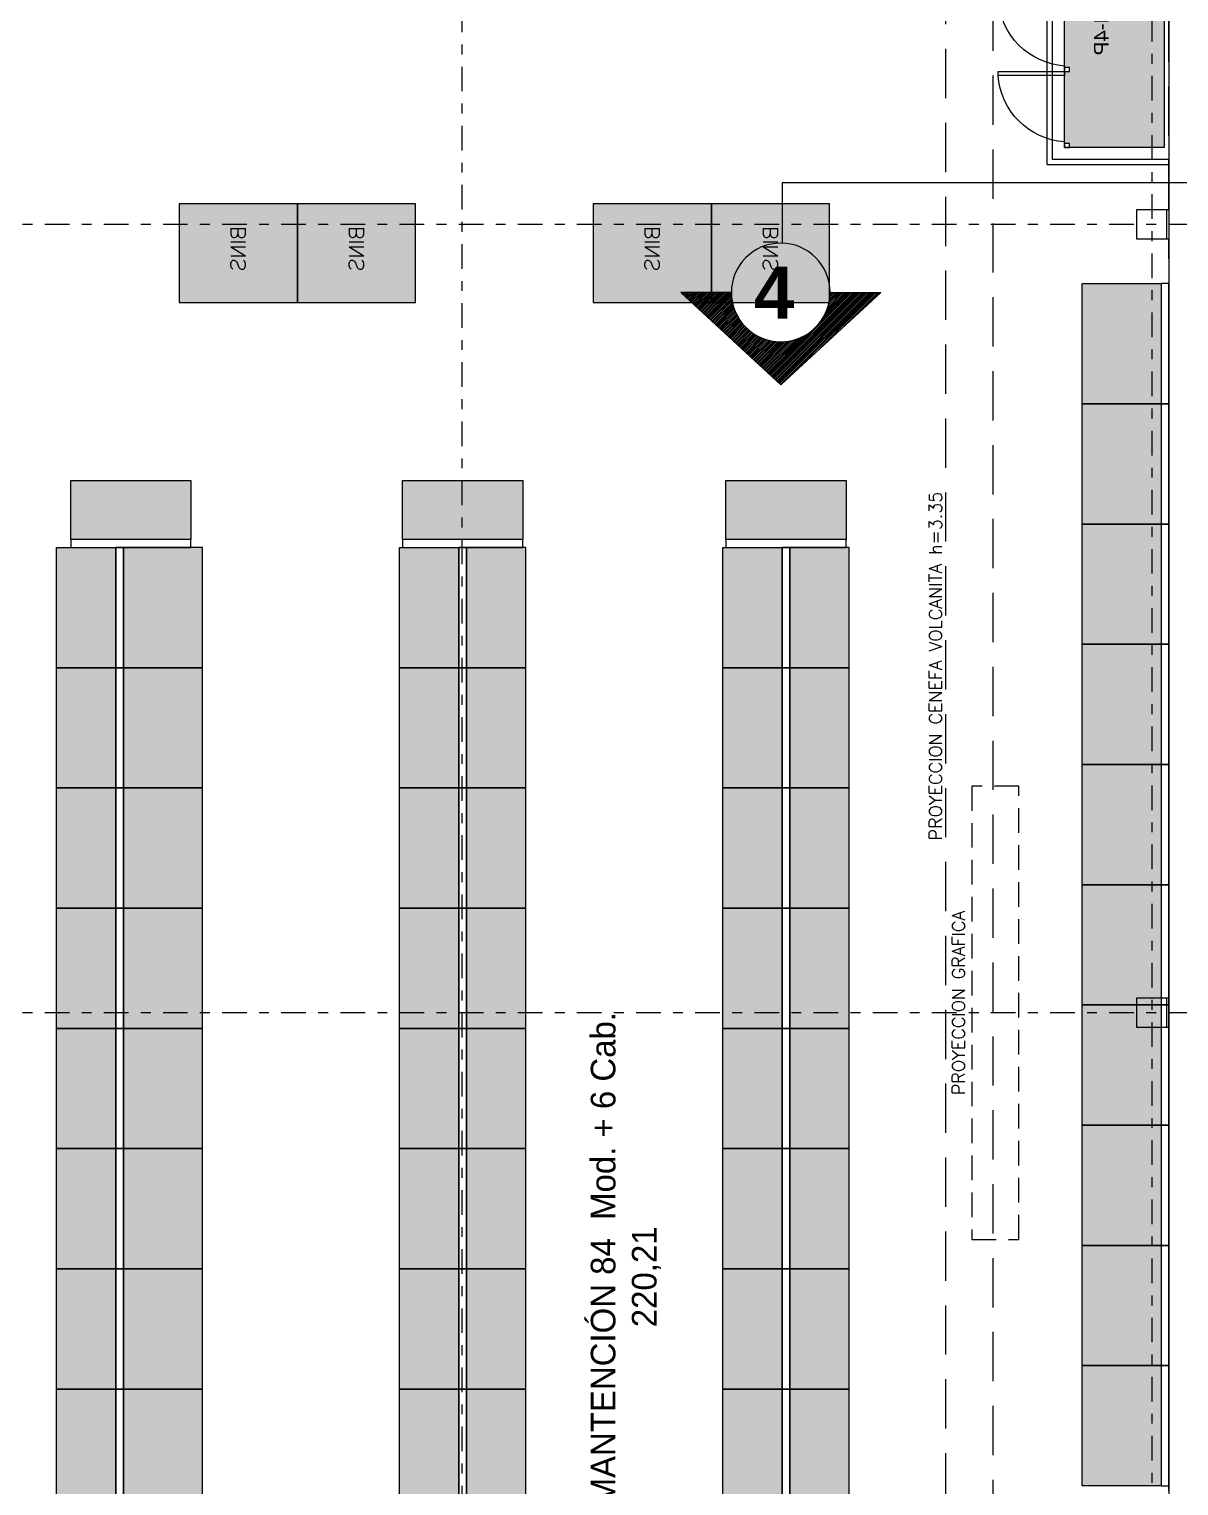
# Model space of a CAD drawing. Header units: millimetres. Extents: x 340 to 1003762, y 22 to 362022.
# Drawn here: x 447.76 to 459.43, y 53.54 to 68.33 of the extents above; entities that cross this region are included whole.
import ezdxf
from ezdxf.enums import TextEntityAlignment as Align
from ezdxf.xclip import XClip

# ---------------------------------------------------------------- set-up
doc = ezdxf.new("R2010")
doc.units = ezdxf.units.MM
doc.header["$XCLIPFRAME"] = 0
doc.linetypes.add('LSBB_P_002 - PLANTA 1° NIVEL SALA DE VENTAS$0$DASHDOT2', pattern=[0.5, 0.25, -0.125, 0, -0.125])
doc.linetypes.add('LSBB_P_002 - PLANTA 1° NIVEL SALA DE VENTAS$0$HIDDEN', pattern=[0.375, 0.25, -0.125])
for name, color, linetype in [('LSBB_P_002 - PLANTA 1° NIVEL SALA DE VENTAS$0$A-GONDOLAS', 1, 'Continuous'), ('LSBB_P_002 - PLANTA 1° NIVEL SALA DE VENTAS$0$A-LAYOUT', 7, 'Continuous'), ('LSBB_P_002 - PLANTA 1° NIVEL SALA DE VENTAS$0$A-MUEBLES FRIO', 2, 'Continuous'), ('LSBB_P_002 - PLANTA 1° NIVEL SALA DE VENTAS$0$A-SALA DEFENSAS', 9, 'Continuous'), ('LSBB_P_002 - PLANTA 1° NIVEL SALA DE VENTAS$0$A-SALA-MUEB-ESPC', 1, 'Continuous'), ('LSBB_P_002 - PLANTA 1° NIVEL SALA DE VENTAS$0$A-TEXTO SV', 2, 'LSBB_P_002 - PLANTA 1° NIVEL SALA DE VENTAS$0$DASHDOT2'), ('LSBB_P_002 - PLANTA 1° NIVEL SALA DE VENTAS$0$CENEFA', 6, 'LSBB_P_002 - PLANTA 1° NIVEL SALA DE VENTAS$0$HIDDEN'), ('LSBB_P_002 - PLANTA 1° NIVEL SALA DE VENTAS$0$EJES', 8, 'LSBB_P_002 - PLANTA 1° NIVEL SALA DE VENTAS$0$DASHDOT2'), ('LSBB_P_002 - PLANTA 1° NIVEL SALA DE VENTAS$0$ESTRUCTURA', 5, 'Continuous'), ('LSBB_P_002 - PLANTA 1° NIVEL SALA DE VENTAS$0$LAYOUT$0$A-GONDOLAS DELGADO', 8, 'Continuous'), ('LSBB_P_002 - PLANTA 1° NIVEL SALA DE VENTAS$0$LAYOUT$0$A-SALA-HATCH-ABARROTES', 50, 'Continuous'), ('LSBB_P_002 - PLANTA 1° NIVEL SALA DE VENTAS$0$LAYOUT$0$A-SALA-HATCH-CAMPAÑA', 252, 'Continuous'), ('LSBB_P_002 - PLANTA 1° NIVEL SALA DE VENTAS$0$LAYOUT$0$A-SALA-HATCH-LIQUIDOS', 144, 'Continuous'), ('LSBB_P_002 - PLANTA 1° NIVEL SALA DE VENTAS$0$LINEA CORTES', 7, 'Continuous'), ('LSBB_P_002 - PLANTA 1° NIVEL SALA DE VENTAS$0$MUROS', 5, 'Continuous'), ('LSBB_P_002 - PLANTA 1° NIVEL SALA DE VENTAS$0$TEXTO LAYOUT', 2, 'Continuous'), ('XREF', 7, 'Continuous')]:
    doc.layers.add(name, color=color, linetype=linetype)
doc.layers.add('LSBB_P_002 - PLANTA 1° NIVEL SALA DE VENTAS$0$LAYOUT$0$A-SALA-HATCH-LAVADO', color=7, linetype='Continuous', true_color=0x0034d1)
doc.styles.add('LSBB_P_002 - PLANTA 1° NIVEL SALA DE VENTAS$0$ARIAL', font='')
doc.styles.add('LSBB_P_002 - PLANTA 1° NIVEL SALA DE VENTAS$0$ARQ', font='arial.ttf')
doc.styles.add('LSBB_P_002 - PLANTA 1° NIVEL SALA DE VENTAS$0$LAYOUT$0$ARQ', font='SIMPLEX.shx')
doc.styles.add('LSBB_P_002 - PLANTA 1° NIVEL SALA DE VENTAS$0$LAYOUT$0$REF-LAYOUT N+0.00 E 03$0$REF-LAYOUT N+0.00 E 02$0$Walmart_CENTURY GOTHIC', font='GOTHIC.TTF')
doc.styles.add('LSBB_P_002 - PLANTA 1° NIVEL SALA DE VENTAS$0$REF-LAYOUT-19$0$REF-LAYOUT-13$0$ROMANS', font='romans', dxfattribs={"height": 52})
doc.styles.get('LSBB_P_002 - PLANTA 1° NIVEL SALA DE VENTAS$0$ARIAL').set_extended_font_data('Arial', bold=True)

# ---------------------------------------------------------------- blocks, each defined once
blk = doc.blocks.new('LSBB_P_002 - PLANTA 1° NIVEL SALA DE VENTAS$0$LAYOUT$0$A$C72E66757')
h = blk.add_hatch(color=256)
h.dxf.hatch_style = 1
h.paths.add_polyline_path([(-0.08, -1.22), (-0.88, -1.22), (-0.88, 0), (-0.08, 0)])
at = {"layer": 'LSBB_P_002 - PLANTA 1° NIVEL SALA DE VENTAS$0$A-GONDOLAS'}
for points in [[(-0.08, -1.22), (-0.88, -1.22), (-0.88, 0), (-0.08, 0)], [(-0.08, -1.22), (0, -1.22), (0, 0), (-0.08, 0)]]:
    blk.add_lwpolyline(points, close=True, dxfattribs=at)
blk = doc.blocks.new('LSBB_P_002 - PLANTA 1° NIVEL SALA DE VENTAS$0$LAYOUT$0$BINS')
h = blk.add_hatch(color=256)
h.dxf.hatch_style = 1
h.paths.add_polyline_path([(6149.929, -1161.864), (6149.929, -1163.064), (6148.929, -1163.064), (6148.929, -1161.864)])
at = {"layer": 'LSBB_P_002 - PLANTA 1° NIVEL SALA DE VENTAS$0$A-SALA-MUEB-ESPC'}
blk.add_lwpolyline([(6149.929, -1161.864), (6149.929, -1163.064), (6148.929, -1163.064), (6148.929, -1161.864)], close=True, dxfattribs=at)
at = {"layer": 'LSBB_P_002 - PLANTA 1° NIVEL SALA DE VENTAS$0$A-SALA-MUEB-ESPC', "style": 'LSBB_P_002 - PLANTA 1° NIVEL SALA DE VENTAS$0$LAYOUT$0$ARQ'}
blk.add_text('BINS', height=0.15, rotation=180, dxfattribs=at).set_placement((6149.704, -1162.39))
blk = doc.blocks.new('LSBB_P_002 - PLANTA 1° NIVEL SALA DE VENTAS$0$COOLER 4P_3130_X_101')
h = blk.add_hatch(color=256)
h.dxf.hatch_style = 1
h.paths.add_polyline_path([(-3034.6, -3716.4), (-3038.6, -3716.4), (-3038.6, -3711.4), (-3111.6, -3711.4), (-3111.6, -3716.4), (-3115.6, -3716.4), (-3115.6, -3711.4), (-3188.6, -3711.4), (-3188.6, -3716.4), (-3192.6, -3716.4), (-3192.6, -3711.4), (-3265.6, -3711.4), (-3265.6, -3716.4), (-3269.6, -3716.4), (-3269.6, -3711.4), (-3342.7, -3711.4), (-3342.7, -3716.4), (-3346.7, -3716.4), (-3346.7, -3812.4), (-3034.6, -3812.4)])
h.paths.add_polyline_path([(-3260.1, -3791.5), (-3124.5, -3791.5), (-3124.5, -3733.5), (-3260.1, -3733.5)], flags=24)
at = {"layer": 'LSBB_P_002 - PLANTA 1° NIVEL SALA DE VENTAS$0$A-MUEBLES FRIO'}
for points in [[(-3338.7, -3644), (-3342.7, -3644), (-3342.7, -3711.4), (-3338.7, -3711.4)], [(-3261.6, -3644), (-3265.6, -3644), (-3265.6, -3711.4), (-3261.6, -3711.4)], [(-3184.6, -3644), (-3188.6, -3644), (-3188.6, -3711.4), (-3184.6, -3711.4)], [(-3107.6, -3644), (-3111.6, -3644), (-3111.6, -3711.4), (-3107.6, -3711.4)], [(-3034.6, -3711.4), (-3346.7, -3711.4), (-3346.7, -3812.4), (-3034.6, -3812.4)]]:
    blk.add_lwpolyline(points, close=True, dxfattribs=at)
at = {"layer": 'LSBB_P_002 - PLANTA 1° NIVEL SALA DE VENTAS$0$A-MUEBLES FRIO', "linetype": 'Continuous', "extrusion": (0, 1e-16, -1)}
for points in [[(3342.7, -3716.4), (3346.7, -3716.4), (3346.7, -3711.4), (3342.7, -3711.4)], [(3265.6, -3716.4), (3269.6, -3716.4), (3269.6, -3711.4), (3265.6, -3711.4)], [(3188.6, -3716.4), (3192.6, -3716.4), (3192.6, -3711.4), (3188.6, -3711.4)], [(3111.6, -3716.4), (3115.6, -3716.4), (3115.6, -3711.4), (3111.6, -3711.4)], [(3034.6, -3716.4), (3038.6, -3716.4), (3038.6, -3711.4), (3034.6, -3711.4)]]:
    blk.add_lwpolyline(points, close=True, dxfattribs=at)
at = {"layer": 'LSBB_P_002 - PLANTA 1° NIVEL SALA DE VENTAS$0$A-MUEBLES FRIO'}
for centre in [(-3344, -3716.8), (-3266.9, -3716.8), (-3189.9, -3716.8), (-3112.9, -3716.8)]:
    blk.add_arc(centre, 73, 4.2921, 85.8994, dxfattribs=at)
at = {"layer": 'LSBB_P_002 - PLANTA 1° NIVEL SALA DE VENTAS$0$A-MUEBLES FRIO', "insert": (-3191.9, -3762.3), "char_height": 15, "width": 305.871, "attachment_point": 5, "line_spacing_factor": 1.081434, "style": 'LSBB_P_002 - PLANTA 1° NIVEL SALA DE VENTAS$0$ARQ'}
blk.add_mtext('RMN/RLN-4P\\P3.12', dxfattribs=at)
blk = doc.blocks.new('LSBB_P_002 - PLANTA 1° NIVEL SALA DE VENTAS$0$LAYOUT$0$G. 122 X 60')
h = blk.add_hatch(color=256)
h.dxf.hatch_style = 1
h.paths.add_polyline_path([(-0.005, 0), (0.595, 0), (0.595, 1.22), (-0.005, 1.22)])
at = {"layer": 'LSBB_P_002 - PLANTA 1° NIVEL SALA DE VENTAS$0$A-GONDOLAS'}
for points in [[(-0.005, 0), (-0.085, 0), (-0.085, 1.22), (-0.005, 1.22)], [(-0.005, 0), (0.595, 0), (0.595, 1.22), (-0.005, 1.22)]]:
    blk.add_lwpolyline(points, close=True, dxfattribs=at)
blk = doc.blocks.new('LSBB_P_002 - PLANTA 1° NIVEL SALA DE VENTAS$0$SVLY')
at = {"layer": 'LSBB_P_002 - PLANTA 1° NIVEL SALA DE VENTAS$0$A-SALA DEFENSAS', "color": 1, "linetype": 'Continuous'}
for p, q in [((1073.379, 281.773), (1073.379, 289.073)), ((1073.429, 289.073), (1073.429, 281.823)), ((1073.379, 281.773), (1074.614, 281.773)), ((1074.614, 281.823), (1073.429, 281.823))]:
    blk.add_line(p, q, dxfattribs=at)
at = {"layer": 'LSBB_P_002 - PLANTA 1° NIVEL SALA DE VENTAS$0$ESTRUCTURA'}
for points in [[(1074.589, 281.316), (1074.589, 281.016), (1074.289, 281.016), (1074.289, 281.316)], [(1074.589, 273.316), (1074.589, 273.016), (1074.289, 273.016), (1074.289, 273.316)]]:
    blk.add_lwpolyline(points, close=True, dxfattribs=at)
at = {"layer": 'LSBB_P_002 - PLANTA 1° NIVEL SALA DE VENTAS$0$LAYOUT$0$A-GONDOLAS DELGADO'}
for points in [[(1065.772, 281.373), (1064.572, 281.373), (1064.572, 280.373), (1065.772, 280.373)], [(1066.972, 281.373), (1065.772, 281.373), (1065.772, 280.373), (1066.972, 280.373)], [(1069.972, 281.373), (1068.772, 281.373), (1068.772, 280.373), (1069.972, 280.373)], [(1071.172, 281.373), (1069.972, 281.373), (1069.972, 280.373), (1071.172, 280.373)]]:
    blk.add_lwpolyline(points, close=True, dxfattribs=at)
at = {"layer": 'LSBB_P_002 - PLANTA 1° NIVEL SALA DE VENTAS$0$LAYOUT$0$A-SALA-HATCH-ABARROTES', "xscale": -1}
for p in [(1063.924, 276.667), (1063.924, 275.447), (1063.924, 274.227), (1063.924, 273.007), (1063.924, 271.787), (1063.924, 270.567), (1063.924, 269.347), (1063.924, 268.127)]:
    blk.add_blockref('LSBB_P_002 - PLANTA 1° NIVEL SALA DE VENTAS$0$LAYOUT$0$G. 122 X 60', p, dxfattribs=at)
at = {"layer": 'LSBB_P_002 - PLANTA 1° NIVEL SALA DE VENTAS$0$LAYOUT$0$A-SALA-HATCH-CAMPAÑA', "xscale": -1, "rotation": 270}
for p in [(2227.636, -5868.555), (2228.836, -5868.555), (2231.836, -5868.555), (2233.036, -5868.555)]:
    blk.add_blockref('LSBB_P_002 - PLANTA 1° NIVEL SALA DE VENTAS$0$LAYOUT$0$BINS', p, dxfattribs=at)
at = {"layer": 'LSBB_P_002 - PLANTA 1° NIVEL SALA DE VENTAS$0$LAYOUT$0$A-SALA-HATCH-LAVADO'}
for name, p in [('LSBB_P_002 - PLANTA 1° NIVEL SALA DE VENTAS$0$LAYOUT$0$A$C72E66757', (1074.614, 280.565)), ('LSBB_P_002 - PLANTA 1° NIVEL SALA DE VENTAS$0$LAYOUT$0$A$C72E66757', (1074.614, 279.345)), ('LSBB_P_002 - PLANTA 1° NIVEL SALA DE VENTAS$0$LAYOUT$0$A$C72E66757', (1074.614, 278.125)), ('LSBB_P_002 - PLANTA 1° NIVEL SALA DE VENTAS$0$LAYOUT$0$G. 122 X 60', (1067.494, 276.667)), ('LSBB_P_002 - PLANTA 1° NIVEL SALA DE VENTAS$0$LAYOUT$0$G. 122 X 60', (1070.774, 276.667)), ('LSBB_P_002 - PLANTA 1° NIVEL SALA DE VENTAS$0$LAYOUT$0$A$C72E66757', (1074.614, 276.905)), ('LSBB_P_002 - PLANTA 1° NIVEL SALA DE VENTAS$0$LAYOUT$0$G. 122 X 60', (1067.494, 275.447)), ('LSBB_P_002 - PLANTA 1° NIVEL SALA DE VENTAS$0$LAYOUT$0$G. 122 X 60', (1070.774, 275.447)), ('LSBB_P_002 - PLANTA 1° NIVEL SALA DE VENTAS$0$LAYOUT$0$A$C72E66757', (1074.614, 275.685)), ('LSBB_P_002 - PLANTA 1° NIVEL SALA DE VENTAS$0$LAYOUT$0$G. 122 X 60', (1067.494, 274.227)), ('LSBB_P_002 - PLANTA 1° NIVEL SALA DE VENTAS$0$LAYOUT$0$G. 122 X 60', (1070.774, 274.227)), ('LSBB_P_002 - PLANTA 1° NIVEL SALA DE VENTAS$0$LAYOUT$0$A$C72E66757', (1074.614, 274.465)), ('LSBB_P_002 - PLANTA 1° NIVEL SALA DE VENTAS$0$LAYOUT$0$G. 122 X 60', (1067.494, 273.007)), ('LSBB_P_002 - PLANTA 1° NIVEL SALA DE VENTAS$0$LAYOUT$0$G. 122 X 60', (1070.774, 273.007)), ('LSBB_P_002 - PLANTA 1° NIVEL SALA DE VENTAS$0$LAYOUT$0$A$C72E66757', (1074.614, 273.245)), ('LSBB_P_002 - PLANTA 1° NIVEL SALA DE VENTAS$0$LAYOUT$0$G. 122 X 60', (1067.494, 271.787)), ('LSBB_P_002 - PLANTA 1° NIVEL SALA DE VENTAS$0$LAYOUT$0$G. 122 X 60', (1070.774, 271.787)), ('LSBB_P_002 - PLANTA 1° NIVEL SALA DE VENTAS$0$LAYOUT$0$A$C72E66757', (1074.614, 272.025)), ('LSBB_P_002 - PLANTA 1° NIVEL SALA DE VENTAS$0$LAYOUT$0$G. 122 X 60', (1067.494, 270.567)), ('LSBB_P_002 - PLANTA 1° NIVEL SALA DE VENTAS$0$LAYOUT$0$G. 122 X 60', (1070.774, 270.567)), ('LSBB_P_002 - PLANTA 1° NIVEL SALA DE VENTAS$0$LAYOUT$0$A$C72E66757', (1074.614, 270.805)), ('LSBB_P_002 - PLANTA 1° NIVEL SALA DE VENTAS$0$LAYOUT$0$G. 122 X 60', (1067.494, 269.347)), ('LSBB_P_002 - PLANTA 1° NIVEL SALA DE VENTAS$0$LAYOUT$0$G. 122 X 60', (1070.774, 269.347)), ('LSBB_P_002 - PLANTA 1° NIVEL SALA DE VENTAS$0$LAYOUT$0$A$C72E66757', (1074.614, 269.585)), ('LSBB_P_002 - PLANTA 1° NIVEL SALA DE VENTAS$0$LAYOUT$0$G. 122 X 60', (1067.494, 268.127)), ('LSBB_P_002 - PLANTA 1° NIVEL SALA DE VENTAS$0$LAYOUT$0$G. 122 X 60', (1070.774, 268.127))]:
    blk.add_blockref(name, p, dxfattribs=at)
at = {"layer": 'LSBB_P_002 - PLANTA 1° NIVEL SALA DE VENTAS$0$LAYOUT$0$A-SALA-HATCH-LAVADO', "xscale": -1, "rotation": 270}
for p in [(1063.473, 277.972), (1066.839, 277.972), (1070.119, 277.972)]:
    blk.add_blockref('LSBB_P_002 - PLANTA 1° NIVEL SALA DE VENTAS$0$LAYOUT$0$G. 122 X 60', p, dxfattribs=at)
at = {"layer": 'LSBB_P_002 - PLANTA 1° NIVEL SALA DE VENTAS$0$LAYOUT$0$A-SALA-HATCH-LAVADO', "xscale": -1}
for name, p in [('LSBB_P_002 - PLANTA 1° NIVEL SALA DE VENTAS$0$LAYOUT$0$A$C72E66757', (1063.929, 277.887)), ('LSBB_P_002 - PLANTA 1° NIVEL SALA DE VENTAS$0$LAYOUT$0$G. 122 X 60', (1067.404, 276.667)), ('LSBB_P_002 - PLANTA 1° NIVEL SALA DE VENTAS$0$LAYOUT$0$G. 122 X 60', (1070.684, 276.667)), ('LSBB_P_002 - PLANTA 1° NIVEL SALA DE VENTAS$0$LAYOUT$0$A$C72E66757', (1063.929, 276.667)), ('LSBB_P_002 - PLANTA 1° NIVEL SALA DE VENTAS$0$LAYOUT$0$G. 122 X 60', (1067.404, 275.447)), ('LSBB_P_002 - PLANTA 1° NIVEL SALA DE VENTAS$0$LAYOUT$0$G. 122 X 60', (1070.684, 275.447)), ('LSBB_P_002 - PLANTA 1° NIVEL SALA DE VENTAS$0$LAYOUT$0$A$C72E66757', (1063.929, 275.447)), ('LSBB_P_002 - PLANTA 1° NIVEL SALA DE VENTAS$0$LAYOUT$0$G. 122 X 60', (1067.404, 274.227)), ('LSBB_P_002 - PLANTA 1° NIVEL SALA DE VENTAS$0$LAYOUT$0$G. 122 X 60', (1070.684, 274.227)), ('LSBB_P_002 - PLANTA 1° NIVEL SALA DE VENTAS$0$LAYOUT$0$A$C72E66757', (1063.929, 274.227)), ('LSBB_P_002 - PLANTA 1° NIVEL SALA DE VENTAS$0$LAYOUT$0$G. 122 X 60', (1067.404, 273.007)), ('LSBB_P_002 - PLANTA 1° NIVEL SALA DE VENTAS$0$LAYOUT$0$G. 122 X 60', (1070.684, 273.007)), ('LSBB_P_002 - PLANTA 1° NIVEL SALA DE VENTAS$0$LAYOUT$0$A$C72E66757', (1063.929, 273.007)), ('LSBB_P_002 - PLANTA 1° NIVEL SALA DE VENTAS$0$LAYOUT$0$G. 122 X 60', (1067.404, 271.787)), ('LSBB_P_002 - PLANTA 1° NIVEL SALA DE VENTAS$0$LAYOUT$0$G. 122 X 60', (1070.684, 271.787)), ('LSBB_P_002 - PLANTA 1° NIVEL SALA DE VENTAS$0$LAYOUT$0$A$C72E66757', (1063.929, 271.787)), ('LSBB_P_002 - PLANTA 1° NIVEL SALA DE VENTAS$0$LAYOUT$0$G. 122 X 60', (1067.404, 270.567)), ('LSBB_P_002 - PLANTA 1° NIVEL SALA DE VENTAS$0$LAYOUT$0$G. 122 X 60', (1070.684, 270.567)), ('LSBB_P_002 - PLANTA 1° NIVEL SALA DE VENTAS$0$LAYOUT$0$A$C72E66757', (1063.929, 270.567)), ('LSBB_P_002 - PLANTA 1° NIVEL SALA DE VENTAS$0$LAYOUT$0$G. 122 X 60', (1067.404, 269.347)), ('LSBB_P_002 - PLANTA 1° NIVEL SALA DE VENTAS$0$LAYOUT$0$G. 122 X 60', (1070.684, 269.347)), ('LSBB_P_002 - PLANTA 1° NIVEL SALA DE VENTAS$0$LAYOUT$0$A$C72E66757', (1063.929, 269.347)), ('LSBB_P_002 - PLANTA 1° NIVEL SALA DE VENTAS$0$LAYOUT$0$G. 122 X 60', (1067.404, 268.127)), ('LSBB_P_002 - PLANTA 1° NIVEL SALA DE VENTAS$0$LAYOUT$0$G. 122 X 60', (1070.684, 268.127))]:
    blk.add_blockref(name, p, dxfattribs=at)
at = {"layer": 'LSBB_P_002 - PLANTA 1° NIVEL SALA DE VENTAS$0$LAYOUT$0$A-SALA-HATCH-LIQUIDOS', "xscale": -0.01, "yscale": 0.01, "zscale": 0.01, "rotation": 90}
blk.add_blockref('LSBB_P_002 - PLANTA 1° NIVEL SALA DE VENTAS$0$COOLER 4P_3130_X_101', (1036.441, 251.601), dxfattribs=at)
at = {"layer": 'LSBB_P_002 - PLANTA 1° NIVEL SALA DE VENTAS$0$A-TEXTO SV', "insert": (1068.749, 265.563), "char_height": 0.25, "width": 8.95646, "attachment_point": 1, "rotation": 90, "style": 'LSBB_P_002 - PLANTA 1° NIVEL SALA DE VENTAS$0$LAYOUT$0$REF-LAYOUT N+0.00 E 03$0$REF-LAYOUT N+0.00 E 02$0$Walmart_CENTURY GOTHIC'}
blk.add_mtext('\\pi0.83785;LAVADO Y MANTENCIÓN 84  Mod. + 6 Cab.\\P\\pi4.4116;220,21', dxfattribs=at)
blk = doc.blocks.new('LSBB_P_002 - PLANTA 1° NIVEL SALA DE VENTAS', base_point=(223.57, 14.22))
at = {"layer": 'LSBB_P_002 - PLANTA 1° NIVEL SALA DE VENTAS$0$LINEA CORTES', "linetype": 'Continuous'}
h = blk.add_hatch(dxfattribs=at)
h.set_pattern_fill('ANSI31', color=250, scale=0.392, style=0)
h.set_pattern_definition([(45, (728.61258, 1338.654455), (-0.008800651, 0.008800651), [])])
edge = h.paths.add_edge_path()
edge.add_line((871.177, 280.475), (871.69, 280.475))
edge.add_line((871.69, 280.475), (870.676, 279.539))
edge.add_line((870.676, 279.539), (869.662, 280.475))
edge.add_line((869.662, 280.475), (870.176, 280.475))
edge.add_ellipse((870.676, 280.475), major_axis=(-0.354, -0.354), ratio=1, start_angle=-45, end_angle=135)
at = {"layer": 'LSBB_P_002 - PLANTA 1° NIVEL SALA DE VENTAS$0$CENEFA', "color": 7, "ltscale": 2}
for p, q in [((874.614, 281.316), (874.614, 297.626)), ((872.829, 296.926), (872.829, 262.615)), ((872.829, 296.926), (872.829, 262.615)), ((872.349, 296.446), (872.349, 263.015)), ((874.289, 281.016), (874.289, 281.316)), ((874.289, 281.316), (874.614, 281.316)), ((874.614, 281.016), (874.289, 281.016)), ((874.614, 273.316), (874.614, 281.016)), ((874.289, 273.016), (874.289, 273.316)), ((874.289, 273.316), (874.614, 273.316)), ((874.614, 273.016), (874.289, 273.016)), ((874.614, 265.316), (874.614, 273.016))]:
    blk.add_line(p, q, dxfattribs=at)
at = {"layer": 'LSBB_P_002 - PLANTA 1° NIVEL SALA DE VENTAS$0$CENEFA', "color": 7}
for p, q in [((873.093, 275.466), (872.613, 275.466)), ((872.613, 275.466), (872.613, 270.866)), ((873.093, 275.466), (872.613, 275.466)), ((872.613, 275.466), (872.613, 270.866)), ((873.093, 270.866), (873.093, 275.466)), ((873.093, 270.866), (873.093, 275.466)), ((872.613, 270.866), (873.093, 270.866)), ((872.613, 270.866), (873.093, 270.866))]:
    blk.add_line(p, q, dxfattribs=at)
at = {"layer": 'LSBB_P_002 - PLANTA 1° NIVEL SALA DE VENTAS$0$CENEFA', "color": 7, "ltscale": 2}
blk.add_lwpolyline([(795.614, 253.396), (795.614, 257.716), (795.839, 257.716), (795.839, 258.156), (798.427, 258.156), (798.427, 257.917), (798.579, 257.917), (798.579, 263.416), (795.694, 263.416), (795.694, 296.926), (872.829, 296.926), (872.829, 249.191), (859.149, 249.191), (859.149, 250.068), (855.802, 250.068), (855.802, 257.679), (849.185, 257.679), (849.185, 262.955), (848.659, 262.955), (848.659, 257.129), (855.289, 257.129), (855.289, 253.396)], close=True, dxfattribs=at)
at = {"layer": 'LSBB_P_002 - PLANTA 1° NIVEL SALA DE VENTAS$0$EJES'}
for p, q in [((874.439, 334.854), (874.439, 242.519)), ((867.439, 330.166), (867.439, 242.519)), ((877.859, 281.166), (769.057, 281.166)), ((877.859, 273.166), (769.057, 273.166))]:
    blk.add_line(p, q, dxfattribs=at)
at = {"layer": 'LSBB_P_002 - PLANTA 1° NIVEL SALA DE VENTAS$0$ESTRUCTURA'}
for points in [[(874.589, 281.316), (874.589, 281.016), (874.289, 281.016), (874.289, 281.316)], [(874.589, 273.316), (874.589, 273.016), (874.289, 273.016), (874.289, 273.316)]]:
    blk.add_lwpolyline(points, close=True, dxfattribs=at)
at = {"layer": 'LSBB_P_002 - PLANTA 1° NIVEL SALA DE VENTAS$0$LINEA CORTES', "color": 1, "ltscale": 3}
for p, q in [((877.708, 281.586), (870.691, 281.586)), ((870.691, 281.586), (870.691, 280.98))]:
    blk.add_line(p, q, dxfattribs=at)
at = {"layer": 'LSBB_P_002 - PLANTA 1° NIVEL SALA DE VENTAS$0$LINEA CORTES', "color": 1, "linetype": 'Continuous'}
for p, q in [((870.676, 279.539), (869.662, 280.475)), ((870.176, 280.475), (869.662, 280.475)), ((871.69, 280.475), (870.676, 279.539)), ((871.177, 280.475), (871.69, 280.475))]:
    blk.add_line(p, q, dxfattribs=at)
at = {"layer": 'LSBB_P_002 - PLANTA 1° NIVEL SALA DE VENTAS$0$LINEA CORTES', "color": 1, "linetype": 'Continuous', "extrusion": (0, 0, -1)}
blk.add_ellipse((870.676, 280.475), major_axis=(-0.354, 0.354), ratio=1, start_param=3.926991, end_param=10.210176, dxfattribs=at)
at = {"layer": 'LSBB_P_002 - PLANTA 1° NIVEL SALA DE VENTAS$0$MUROS'}
blk.add_line((874.614, 289.455), (874.614, 261.385), dxfattribs=at)
at = {"layer": 'LSBB_P_002 - PLANTA 1° NIVEL SALA DE VENTAS$0$A-LAYOUT', "color": 1}
blk.add_blockref('LSBB_P_002 - PLANTA 1° NIVEL SALA DE VENTAS$0$SVLY', (-200, 0), dxfattribs=at)
at = {"layer": 'LSBB_P_002 - PLANTA 1° NIVEL SALA DE VENTAS$0$LINEA CORTES', "color": 1, "linetype": 'Continuous', "style": 'LSBB_P_002 - PLANTA 1° NIVEL SALA DE VENTAS$0$ARIAL', "text_generation_flag": 6}
blk.add_text('4', height=0.53, rotation=180, dxfattribs=at).set_placement((870.608, 280.473), align=Align.MIDDLE_CENTER)
at = {"layer": 'LSBB_P_002 - PLANTA 1° NIVEL SALA DE VENTAS$0$TEXTO LAYOUT', "color": 2, "linetype": 'Continuous', "style": 'LSBB_P_002 - PLANTA 1° NIVEL SALA DE VENTAS$0$REF-LAYOUT-19$0$REF-LAYOUT-13$0$ROMANS'}
blk.add_text('PROYECCION CENEFA VOLCANITA h=3.35', height=0.13, rotation=90, dxfattribs=at).set_placement((872.311, 274.915))
blk.add_text('PROYECCION GRAFICA', height=0.13, rotation=90, dxfattribs=at).set_placement((872.544, 273.266, -0.019), align=Align.CENTER)

msp = doc.modelspace()

# ---------------------------------------------------------------- block references
at = {"layer": 'XREF'}
ref = msp.add_blockref('LSBB_P_002 - PLANTA 1° NIVEL SALA DE VENTAS', (-191.719, -200.6), dxfattribs=at)
XClip(ref).set_block_clipping_path([(755.454857474, 236.6800249606), (887.3150098981, 333.6713636781)])

doc.saveas('drawing.dxf')
